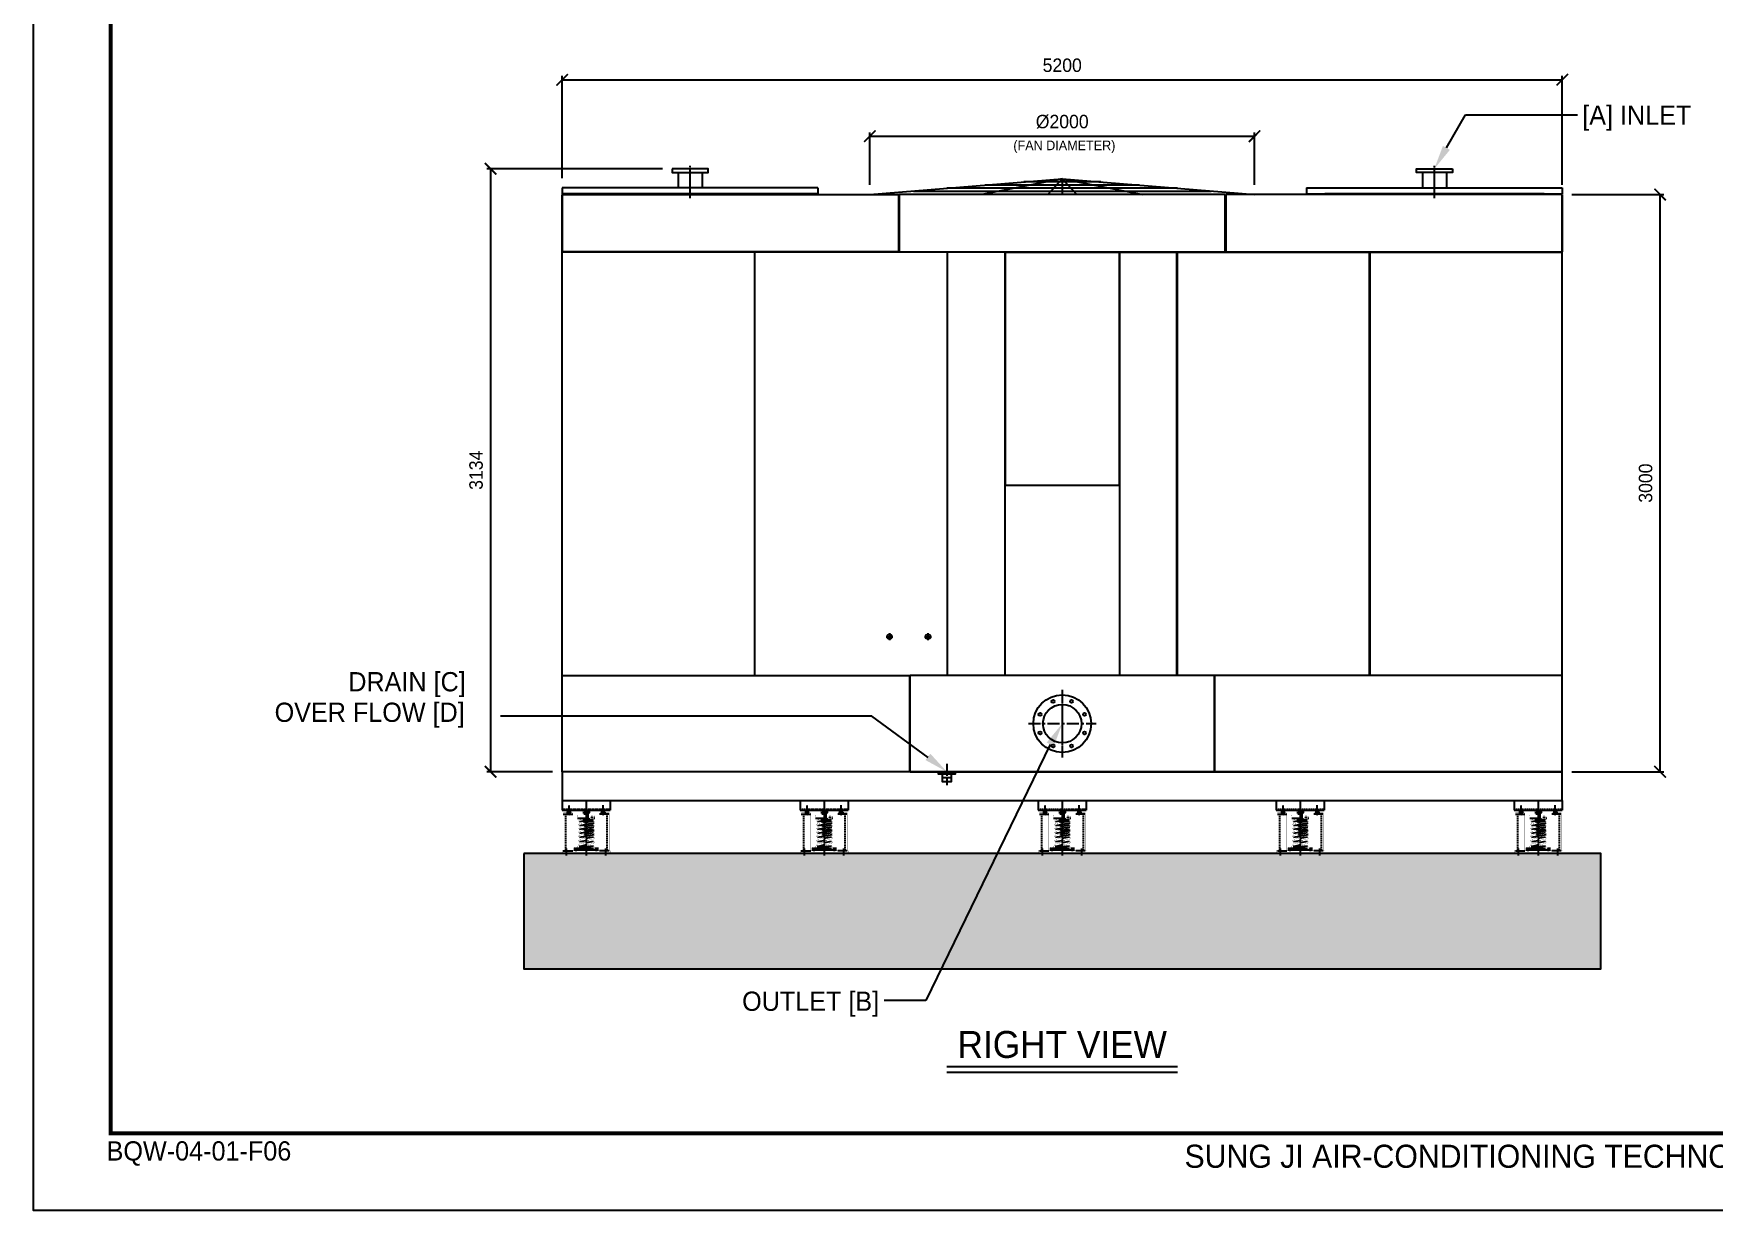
# Model space of a CAD drawing. Header units: millimetres. Extents: x 0 to 16815, y 0 to 11890.
# Drawn here: x 0 to 8734, y 0 to 6116 of the extents above; entities that cross this region are included whole.
import ezdxf
from ezdxf.enums import TextEntityAlignment as Align

# ---------------------------------------------------------------- set-up
doc = ezdxf.new("R2010")
doc.units = ezdxf.units.MM
doc.linetypes.add('CENTER', pattern=[2, 1.25, -0.25, 0.25, -0.25])
doc.linetypes.add('HIDDEN', pattern=[9.525, 6.35, -3.175])
doc.layers.get('DEFPOINTS').update_dxf_attribs({"color": 143})
for name, color, linetype in [('CENTER', 1, 'CENTER'), ('냉각탑_dim', 1, 'Continuous'), ('냉각탑_form', 1, 'Continuous'), ('냉각탑_text', 3, 'Continuous')]:
    doc.layers.add(name, color=color, linetype=linetype)
doc.styles.add('HY울릉도L', font='')
doc.styles.add('돋움', font='')
doc.styles.get('HY울릉도L').set_extended_font_data('HY울릉도L')
doc.styles.get('돋움').set_extended_font_data('Dotum')
doc.dimstyles.new('성지DIM', dxfattribs={"dimtxt": 3.5, "dimasz": 3, "dimexe": 1, "dimexo": 2.5, "dimgap": 2, "dimtad": 1, "dimdec": 0, "dimzin": 3, "dimdsep": 46, "dimtxsty": 'HY울릉도L', "dimblk": 'ARCHTICK', "dimcen": -2, "dimclrd": 256, "dimclre": 256, "dimclrt": 7, "dimadec": 0, "dimazin": 0, "dimtfac": 1, "dimtdec": 0, "dimtofl": 0, "dimtmove": 0, "dimatfit": 3, "dimfxl": 0, "dimtolj": 1, "dimtzin": 0, "dimlwe": -1, "dimarcsym": 0})

# ---------------------------------------------------------------- blocks, each defined once
blk = doc.blocks.new('냉각탑form')
at = {"layer": 'DEFPOINTS'}
blk.add_lwpolyline([(0, 297.07), (420.1, 297.07), (420.1, 0), (0, 0)], close=True, dxfattribs=at)
at = {"layer": '냉각탑_form', "const_width": 0.5}
blk.add_lwpolyline([(10, 287.07), (10, 10), (410.1, 10), (410.1, 287.07)], close=True, dxfattribs=at)
at = {"layer": '냉각탑_form', "style": '돋움'}
for s, height, p in [('BQW-04-01-F06', 2.5006, (9.48, 6.47)), ('SUNG JI AIR-CONDITIONING TECHNOLOGY CO. LTD', 3.0007, (149.5, 5.53))]:
    blk.add_text(s, height=height, dxfattribs=at).set_placement(p)
blk = doc.blocks.new('A$C2E82435F')
for p, q in [((0.5, 284.5), (0.5, 234.3)), ((0.5, 284.5), (250.5, 284.5)), ((250.5, 284.5), (250.5, 234.3)), ((0.5, 234.3), (250.5, 234.3)), ((6.5, 214.8), (55.5, 214.8)), ((45, 220.8), (23.9, 220.8)), ((30.5, 220.8), (30.5, 234.3)), ((30.5, 220.8), (30.5, 234.3)), ((31.2, 234.3), (31.2, 220.8)), ((42.7, 234.3), (42.7, 220.8)), ((43.5, 220.8), (43.5, 234.3)), ((80.9, 193.1), (125.5, 193.1)), ((163.8, 187.1), (90.2, 173.8)), ((108.5, 188), (107.1, 193.1)), ((125.5, 221.1), (107.9, 221.1)), ((108.5, 188), (125.5, 188)), ((112, 234.3), (138.9, 234.3)), ((116.4, 231.2), (116.4, 221.1)), ((117.1, 220), (116.4, 221.1)), ((116.5, 170.3), (163.1, 179.2)), ((117.1, 220), (125.5, 220)), ((117.1, 220), (117.1, 210.1)), ((117.1, 178.7), (117.1, 170.4)), ((125.5, 221.1), (143.1, 221.1)), ((125.5, 221.1), (143.1, 221.1)), ((133.9, 220), (125.5, 220)), ((133.9, 220), (134.5, 221.1)), ((133.9, 220), (133.9, 210.1)), ((133.9, 210.1), (133.9, 187.5)), ((134.5, 210.1), (134.5, 188)), ((134.6, 231.2), (134.6, 221.1)), ((134.6, 221.1), (134.6, 231.2)), ((143.1, 221.1), (143.1, 231.2)), ((143.1, 221.1), (143.1, 231.2)), ((148.9, 196.3), (161.9, 198.7)), ((154.4, 203.3), (156.3, 203.3)), ((167.2, 193.1), (170.1, 193.1)), ((244.5, 214.8), (195.5, 214.8)), ((206, 220.8), (227.1, 220.8)), ((207.5, 220.8), (207.5, 239.3)), ((207.5, 220.8), (207.5, 234.3)), ((208.2, 239.3), (208.2, 214.8)), ((208.2, 234.3), (208.2, 220.8)), ((219.7, 239.3), (219.7, 214.8)), ((219.7, 234.3), (219.7, 220.8)), ((220.5, 220.8), (220.5, 239.3)), ((220.5, 220.8), (220.5, 234.3)), ((220.5, 220.8), (220.5, 234.3)), ((164.4, 167.4), (90.9, 154.1)), ((164.4, 147.1), (90.9, 133.8)), ((164.4, 126.7), (90.9, 113.4)), ((164.4, 106.4), (90.9, 93.1)), ((115.9, 116.2), (124.9, 116.2)), ((116.5, 150), (163.1, 158.8)), ((116.5, 129.6), (163.1, 138.4)), ((116.5, 118.1), (116.5, 115.5)), ((116.5, 109.2), (163.1, 118.1)), ((117.1, 158.9), (117.1, 150.1)), ((117.1, 139), (117.1, 129.7)), ((133.9, 116.2), (124.9, 116.2)), ((125.5, 89.7), (163.1, 96.1)), ((133.3, 121.1), (133.3, 115.5)), ((6.5, 23.5), (55.5, 23.5)), ((61.5, 35.6), (78.2, 35.6)), ((125.5, 29.1), (61.5, 29.1)), ((61.5, 29.1), (125.5, 29.1)), ((61.5, 29.1), (189.6, 29.1)), ((74.4, 29.1), (61.5, 29.1)), ((78.2, 37.4), (78.2, 35.6)), ((163.6, 35.6), (78.2, 35.6)), ((88.1, 48.6), (125.5, 48.6)), ((125.5, 76.1), (91.2, 70.2)), ((127.7, 54.3), (102, 48.5)), ((127.7, 54.3), (102.6, 48.6)), ((163.1, 48.5), (125.5, 42.9)), ((125.5, 44), (129.9, 43.7)), ((128.1, 67.4), (163.1, 73.4)), ((172.8, 37.4), (172.8, 35.6)), ((189.5, 35.6), (172.8, 35.6)), ((176.6, 29.1), (189.5, 29.1)), ((244.5, 23.5), (195.5, 23.5))]:
    blk.add_line(p, q)
at = {"linetype": 'HIDDEN'}
for p, q in [((0.5, 239.3), (250.5, 239.3)), ((17.5, 214.8), (17.5, 23.5)), ((233.5, 214.8), (233.5, 23.5)), ((78.2, 35.6), (61.5, 35.6)), ((172.8, 35.6), (189.5, 35.6))]:
    blk.add_line(p, q, dxfattribs=at)
at = {"color": 0}
for p, q in [((133.9, 209.1), (134.8, 210.1)), ((141.6, 188), (145.8, 192.3))]:
    blk.add_line(p, q, dxfattribs=at)
at = {"linetype": 'CENTER'}
for p, q in [((214, 219.8), (214, 261.5)), ((214, 224.9), (214, 249.8)), ((72.6, 21.2), (72.6, 38.9)), ((178.4, 21.2), (178.4, 38.9))]:
    blk.add_line(p, q, dxfattribs=at)
for points, const_width in [([(30.5, 220.8), (6.5, 220.8), (6.5, 23.5), (0.5, 23.5), (0.5, 9.5), (250.5, 9.5), (250.5, 23.5), (244.5, 23.5), (244.5, 220.8), (220.5, 220.8)], 1), ([(6.5, 220.8), (30.5, 220.8)], 1), ([(43.5, 220.8), (52.4, 220.8), (52.4, 214.8)], 1), ([(45, 220.8), (52.4, 220.8)], 1), ([(52.4, 220.8), (52.4, 214.8)], 1), ([(195.5, 214.8), (195.5, 23.5), (55.5, 23.5), (55.5, 214.8)], 1), ([(125.5, 210.1), (80.1, 210.1), (80.9, 193.1), (107.1, 193.1)], 0.68), ([(90.2, 185.3), (108.4, 188.6)], 0.898), ([(116.5, 178.5), (116.5, 170.3)], 0.562), ([(167.2, 201.6), (167.2, 193.1), (170, 193.1), (170.9, 210.1), (125.5, 210.1)], 0.68), ([(142.5, 188), (133.9, 188)], 0.898), ([(133.9, 188), (133.9, 173.6)], 0.73), ([(163.1, 179.2), (134.6, 180.9)], 0.898), ([(142.5, 188), (154.4, 203.3), (165.5, 203.3)], 0.68), ([(161.9, 198.7), (151.4, 199.4)], 0.898), ([(206, 220.8), (198.5, 220.8)], 1), ([(198.5, 220.8), (198.5, 214.8)], 1), ([(207.5, 220.8), (198.5, 220.8), (198.5, 214.8)], 1), ([(244.5, 220.8), (220.5, 220.8)], 1), ([(90.2, 173.8), (115.9, 172.7)], 0.898), ([(90.9, 165.6), (116.5, 170.3)], 0.898), ([(90.9, 154.1), (116.5, 153)], 0.898), ([(90.9, 145.3), (116.5, 150)], 0.898), ([(90.9, 133.8), (116.5, 132.7)], 0.898), ([(90.9, 124.9), (116.5, 129.6)], 0.898), ([(90.9, 113.4), (128.6, 111.8)], 0.898), ([(90.9, 104.6), (128.6, 111.4)], 0.898), ([(90.9, 93.1), (126.1, 89.8)], 0.898), ([(90.9, 83.4), (125.5, 89.7)], 0.898), ([(115.9, 116.2), (116.5, 115.5)], 0.73), ([(115.9, 117.9), (115.9, 116.2)], 0.562), ([(116.5, 158.8), (116.5, 150)], 0.562), ([(116.5, 138.9), (116.5, 129.6)], 0.562), ([(116.5, 115.5), (124.9, 115.5)], 0.562), ([(133.3, 115.5), (124.9, 115.5)], 0.562), ([(163.1, 96.1), (125.5, 99.6)], 0.898), ([(133.9, 116.2), (133.3, 115.5)], 0.562), ([(163.1, 158.8), (133.9, 160.6)], 0.898), ([(163.1, 138.4), (133.9, 140.2)], 0.898), ([(163.1, 118.1), (133.9, 119.9)], 0.898), ([(133.9, 161.9), (133.9, 153.3)], 0.73), ([(133.9, 141.6), (133.9, 132.9)], 0.73), ([(133.9, 121.2), (133.9, 116.2)], 0.73), ([(88.1, 48.6), (78.2, 48.6), (78.2, 37.4), (61.5, 37.4), (61.5, 29.1)], 0.898), ([(61.5, 29.1), (61.5, 23.5)], 0.898), ([(90.9, 69.8), (128.1, 67.4)], 0.898), ([(128.1, 67.4), (90.9, 59.4)], 0.898), ([(125.5, 76.1), (163.1, 73.4)], 0.898), ([(163.1, 48.5), (127.7, 54.3)], 0.898), ([(163.1, 49.5), (127.7, 54.3)], 0.898), ([(163, 48.6), (172.8, 48.6), (172.8, 37.4), (189.5, 37.4), (189.5, 29.1)], 0.898), ([(189.5, 29.1), (189.5, 23.5)], 0.898)]:
    blk.add_lwpolyline(points, dxfattribs=dict(const_width=const_width))
for points, const_width in [([(90.2, 185.3, 0.725116), (90.2, 173.8, 0.725116)], 0.898), ([(133.3, 181.6), (161.9, 186.4, 0.664207), (161.9, 198.7, 0.63815)], 0.898), ([(133.3, 181.6), (161.9, 186.4, 0.562661), (163.6, 197.7, 0.562661)], 0.898), ([(134.6, 162), (163.1, 166.8, 0.664207), (163.1, 179.2, 0.63815)], 0.898), ([(167.2, 201.6, 0.414214), (165.5, 203.3, 0.414214)], 0.68), ([(90.9, 165.6, 0.725116), (90.9, 154.1, 0.725116)], 0.898), ([(90.9, 145.3, 0.725116), (90.9, 133.8, 0.725116)], 0.898), ([(90.9, 124.9, 0.725116), (90.9, 113.4, 0.725116)], 0.898), ([(90.9, 104.6, 0.725116), (90.9, 93.1, 0.725116)], 0.898), ([(125.5, 76.1), (163.1, 84.6, 0.712533), (163.1, 96.1, 0.643566)], 0.898), ([(125.5, 99.5), (163.1, 105.7, 0.664207), (163.1, 118.1, 0.63815)], 0.898), ([(133.3, 121.1), (163.1, 126.1, 0.664207), (163.1, 138.4)], 0.898), ([(134.6, 141.7), (163.1, 146.4, 0.664207), (163.1, 158.8, 0.63815)], 0.898), ([(90.9, 83.4, 0.611938), (90.9, 69.8, 0.611938)], 0.898), ([(90.9, 59.4, 0.495188), (88.4, 48.2, 0.495188)], 0.898), ([(163.1, 73.4, -0.712533), (163.1, 61.8), (127.7, 54.3)], 0.898), ([(163.6, 35.6, 0.602155), (163.1, 48.5, 0.60596)], 0.898)]:
    blk.add_lwpolyline(points, format="xyb", dxfattribs=dict(const_width=const_width))
for points in [[(112, 234.3, 0.898, 0.898, 0.322657), (107.9, 231.2, 0.898, 0.898, 0), (107.9, 221.1, 0.898, 0.898, 0), (116.4, 221.1, 0.562, 0.562, 0), (116.4, 210.1, 0.562, 0.562, 0)], [(134.5, 210.1, 0.562, 0.562, 0), (134.5, 221.1, 0.898, 0.898, 0), (143.1, 221.1, 0.898, 0.898, 0), (143.1, 231.2, 0.898, 0.898, 0.322657), (138.9, 234.3, 0.898, 0.898, -0.322657)]]:
    blk.add_lwpolyline(points, format="xyseb")
for centre, radius, start, end in [((112.1, 229.8), 4.44, 17.21844, 162.78156), ((125.6, 219.1), 15.2, 90.48284, 127.3884), ((125.4, 219.1), 15.2, 52.6116, 89.51716), ((138.8, 229.8), 4.44, 17.21844, 162.78156)]:
    blk.add_arc(centre, radius, start, end)
at = {"layer": 'CENTER'}
for p, q in [((125.5, 282.3), (125.5, 0.1)), ((37, 206.6), (37, 261.5)), ((214, 206.6), (214, 261.5)), ((23, 0), (23, 35.2)), ((228, 0), (228, 35.2))]:
    blk.add_line(p, q, dxfattribs=at)
blk = doc.blocks.new('_ArchTick')
at = {"color": 0, "linetype": 'ByBlock', "const_width": 0.15}
blk.add_lwpolyline([(-0.5, -0.5), (0.5, 0.5)], dxfattribs=at)
blk = doc.blocks.new('*D129')
at = {"layer": 'DEFPOINTS', "color": 0, "transparency": 16777216}
for p in [(3319.3, 5413.5), (2375.8, 2279.5), (2748.1, 2279.5)]:
    blk.add_point(p, dxfattribs=at)
at = {"layer": '냉각탑_dim', "transparency": 16777216}
for p, q in [((3269.3, 5413.5), (2355.8, 5413.5)), ((2698.1, 2279.5), (2355.8, 2279.5))]:
    blk.add_line(p, q, dxfattribs=at)
at = {"layer": '냉각탑_dim', "lineweight": -2, "transparency": 16777216}
blk.add_line((2375.8, 5413.5), (2375.8, 2279.5), dxfattribs=at)
at = {"layer": '냉각탑_dim', "lineweight": -2, "transparency": 16777216, "xscale": 60, "yscale": 60, "zscale": 60}
for p, rotation in [((2375.8, 5413.5), 90), ((2375.8, 2279.5), 270)]:
    blk.add_blockref('_ArchTick', p, dxfattribs=dict(at, rotation=rotation))
at = {"layer": '냉각탑_dim', "color": 7, "transparency": 16777216, "insert": (2300.8, 3846.5), "char_height": 70, "attachment_point": 5, "rotation": 90, "style": 'HY울릉도L'}
blk.add_mtext('\\A1;3134', dxfattribs=at)
blk = doc.blocks.new('*D130')
at = {"layer": 'DEFPOINTS', "color": 0, "transparency": 16777216}
for p in [(7948.1, 5875.8), (2748.1, 5313.5), (7948.1, 5279.5)]:
    blk.add_point(p, dxfattribs=at)
at = {"layer": '냉각탑_dim', "transparency": 16777216}
for p, q in [((2748.1, 5363.5), (2748.1, 5895.8)), ((7948.1, 5329.5), (7948.1, 5895.8))]:
    blk.add_line(p, q, dxfattribs=at)
at = {"layer": '냉각탑_dim', "lineweight": -2, "transparency": 16777216}
blk.add_line((2748.1, 5875.8), (7948.1, 5875.8), dxfattribs=at)
at = {"layer": '냉각탑_dim', "lineweight": -2, "transparency": 16777216, "xscale": 60, "yscale": 60, "zscale": 60, "rotation": 180}
blk.add_blockref('_ArchTick', (2748.1, 5875.8), dxfattribs=at)
at = {"layer": '냉각탑_dim', "lineweight": -2, "transparency": 16777216, "xscale": 60, "yscale": 60, "zscale": 60}
blk.add_blockref('_ArchTick', (7948.1, 5875.8), dxfattribs=at)
at = {"layer": '냉각탑_dim', "color": 7, "transparency": 16777216, "insert": (5348.1, 5950.8), "char_height": 70, "attachment_point": 5, "style": 'HY울릉도L'}
blk.add_mtext('\\A1;5200', dxfattribs=at)
blk = doc.blocks.new('*D131')
at = {"layer": 'DEFPOINTS', "color": 0, "transparency": 16777216}
for p in [(6348, 5582.3), (4348, 5279.5), (6348, 5279.5)]:
    blk.add_point(p, dxfattribs=at)
at = {"layer": '냉각탑_dim', "transparency": 16777216}
for p, q in [((4348, 5329.5), (4348, 5602.3)), ((6348, 5329.5), (6348, 5602.3))]:
    blk.add_line(p, q, dxfattribs=at)
at = {"layer": '냉각탑_dim', "lineweight": -2, "transparency": 16777216}
blk.add_line((4348, 5582.3), (6348, 5582.3), dxfattribs=at)
at = {"layer": '냉각탑_dim', "lineweight": -2, "transparency": 16777216, "xscale": 60, "yscale": 60, "zscale": 60, "rotation": 180}
blk.add_blockref('_ArchTick', (4348, 5582.3), dxfattribs=at)
at = {"layer": '냉각탑_dim', "lineweight": -2, "transparency": 16777216, "xscale": 60, "yscale": 60, "zscale": 60}
blk.add_blockref('_ArchTick', (6348, 5582.3), dxfattribs=at)
at = {"layer": '냉각탑_dim', "color": 7, "transparency": 16777216, "insert": (5348, 5657.3), "char_height": 70, "attachment_point": 5, "style": 'HY울릉도L'}
blk.add_mtext('\\A1;%%C2000', dxfattribs=at)
blk = doc.blocks.new('*D132')
at = {"layer": 'DEFPOINTS', "color": 0, "transparency": 16777216}
for p in [(7948.1, 5279.5), (8456.3, 5279.5), (7948.1, 2279.5)]:
    blk.add_point(p, dxfattribs=at)
at = {"layer": '냉각탑_dim', "transparency": 16777216}
for p, q in [((7998.1, 5279.5), (8476.3, 5279.5)), ((7998.1, 2279.5), (8476.3, 2279.5))]:
    blk.add_line(p, q, dxfattribs=at)
at = {"layer": '냉각탑_dim', "lineweight": -2, "transparency": 16777216}
blk.add_line((8456.3, 2279.5), (8456.3, 5279.5), dxfattribs=at)
at = {"layer": '냉각탑_dim', "lineweight": -2, "transparency": 16777216, "xscale": 60, "yscale": 60, "zscale": 60}
for p, rotation in [((8456.3, 5279.5), 90), ((8456.3, 2279.5), 270)]:
    blk.add_blockref('_ArchTick', p, dxfattribs=dict(at, rotation=rotation))
at = {"layer": '냉각탑_dim', "color": 7, "transparency": 16777216, "insert": (8381.3, 3779.5), "char_height": 70, "attachment_point": 5, "rotation": 90, "style": 'HY울릉도L'}
blk.add_mtext('\\A1;3000', dxfattribs=at)

msp = doc.modelspace()

# ---------------------------------------------------------------- hatches: boundary and pattern name
h = msp.add_hatch()
h.set_pattern_fill('AR-CONC', color=8, scale=1.28, angle=90)
h.set_pattern_definition([(140, (-18047.31, 3161.91), (20.402, 233.1964), [24.384, -268.224]), (85, (-18047.3, 3161.91), (-244.5528, -45.1116), [19.5072, -214.58]), (190.4514, (-18045.6, 3181.35), (-224.1507, 188.0848), [20.7232, -227.9555]), (136.1842, (-18112.33, 3161.9), (53.8142, 346.9812), [36.576, -402.336]), (186.6356, (-18107.85, 3190.83), (-316.7054, 303.8773), [31.085, -341.9336]), (81.1842, (-18112.33, 3161.9), (-316.7054, 303.8773), [29.2608, -321.8685]), (111, (-18096.08, 3194.43), (130.8995, 194.0664), [24.384, -268.224]), (56, (-18096.08, 3194.43), (-235.7606, 79.1066), [19.5072, -214.5792]), (161.4514, (-18085.17, 3210.6), (-104.8611, 273.173), [20.7232, -227.9551]), (127.5, (-18047.31, 3161.91), (-108.23045, 3.9534), [0, -211.97824, 0, -217.8304, 0, -215.392]), (97.5, (-18047.31, 3161.91), (-128.23114, 85.52917), [0, -124.19584, 0, -207.10144, 0, -82.0928]), (57.5, (-18047.31, 3089.41), (7.3328, 173.55596), [0, -81.28, 0, -253.5936, 0, -336.4992]), (47.5, (-18047.31, 3056.9), (-32.5459, 189.60535), [0, -105.664, 0, -168.4122, 0, -238.9632])])
h.paths.add_polyline_path([(2548.1, 1854.5), (2548.1, 1254.5), (8148.1, 1254.5), (8148.1, 1854.5)])

# ---------------------------------------------------------------- linework, layer by layer
at = {"color": 3}
for p, q in [((3350.6, 5393.5), (3350.6, 5313.5)), ((3475.6, 5393.5), (3475.6, 5313.5)), ((4348, 5279.5), (5348, 5361.1)), ((5348, 5361.1), (4931.1, 5279.5)), ((5748, 5328.5), (4948, 5328.5)), ((5548, 5344.8), (5148, 5344.8)), ((5348, 5361.1), (5272.7, 5279.5)), ((5348, 5361.1), (6348, 5279.5)), ((5348, 5361.1), (5423.3, 5279.5)), ((5348, 5361.1), (5764.9, 5279.5)), ((5348, 5361.1), (5348, 5279.5)), ((7220.5, 5393.5), (7220.5, 5313.5)), ((7345.5, 5393.5), (7345.5, 5313.5)), ((4078.1, 5313.5), (2748.1, 5313.5)), ((2748.1, 5313.5), (2748.1, 5283.5)), ((4078.1, 5283.5), (2748.1, 5283.5)), ((2748.1, 5279.5), (2798.1, 5279.5)), ((2748.1, 4981.5), (2748.1, 5279.5)), ((2748.1, 5279.5), (2798.1, 5279.5)), ((2748.1, 4981.5), (2748.1, 5279.5)), ((2748.1, 5279.5), (2748.1, 4981.5)), ((2748.1, 5279.5), (4498, 5279.5)), ((2843.1, 5283.5), (3983.1, 5283.5)), ((3909.1, 5283.5), (3861.1, 5283.5)), ((4074.1, 5283.5), (3909.1, 5283.5)), ((4074.1, 5281.5), (3911.1, 5281.5)), ((4074.1, 5281.5), (4074.1, 5283.5)), ((4078.1, 5313.5), (4078.1, 5283.5)), ((4498, 4981.5), (4498, 5279.5)), ((4498, 5279.5), (4498, 4981.5)), ((6196, 5279.5), (4500, 5279.5)), ((4500, 4981.5), (4500, 5279.5)), ((4500, 5279.5), (4500, 4981.5)), ((6121.9, 5295.8), (4574.1, 5295.8)), ((5948, 5312.1), (4748, 5312.1)), ((6196, 4981.5), (6196, 5279.5)), ((6196, 4981.5), (6196, 5279.5)), ((6196, 5279.5), (6196, 4981.5)), ((7948.1, 5279.5), (6198.1, 5279.5)), ((6198.1, 4981.5), (6198.1, 5279.5)), ((6198.1, 5279.5), (6198.1, 4981.5)), ((6618, 5313.5), (7948, 5313.5)), ((6618, 5313.5), (6618, 5283.5)), ((6618, 5283.5), (7948, 5283.5)), ((6622, 5283.5), (6787, 5283.5)), ((6622, 5281.5), (6622, 5283.5)), ((6622, 5281.5), (6785, 5281.5)), ((7853, 5283.5), (6713, 5283.5)), ((6787, 5283.5), (6835, 5283.5)), ((7948, 5313.5), (7948, 5283.5)), ((7948.1, 4981.5), (7948.1, 5279.5)), ((7948.1, 4981.5), (7948.1, 5279.5)), ((7948.1, 5279.5), (7948.1, 4981.5)), ((4498, 4981.5), (2748.1, 4981.5)), ((2748.1, 2781.5), (2748.1, 4979.5)), ((3748.1, 4979.5), (2748.1, 4979.5)), ((3748.1, 4979.5), (3748.1, 2781.5)), ((3750.1, 2781.5), (3750.1, 4979.5)), ((4750.1, 4979.5), (3750.1, 4979.5)), ((4750.1, 4979.5), (3750.1, 4979.5)), ((4500, 4981.5), (6196, 4981.5)), ((4750.1, 4979.5), (4750.1, 2781.5)), ((4752.1, 2781.5), (4752.1, 4979.5)), ((5050.1, 4979.5), (4752.1, 4979.5)), ((5050.1, 4979.5), (4752.1, 4979.5)), ((5050.1, 4979.5), (5050.1, 2781.5)), ((5050.1, 4979.5), (5050.1, 2781.5)), ((5052.1, 4979.5), (5052.1, 3769.5)), ((5052.1, 4979.5), (5644.1, 4979.5)), ((5644.1, 4979.5), (5644.1, 3769.5)), ((5646.1, 4979.5), (5646.1, 2781.5)), ((5646.1, 4979.5), (5944.1, 4979.5)), ((5646.1, 4979.5), (5646.1, 2781.5)), ((5646.1, 4979.5), (5944.1, 4979.5)), ((5944.1, 2781.5), (5944.1, 4979.5)), ((5946.1, 4979.5), (5946.1, 2781.5)), ((5946.1, 4979.5), (6946.1, 4979.5)), ((5946.1, 4979.5), (6946.1, 4979.5)), ((6198.1, 4981.5), (7948.1, 4981.5)), ((6946.1, 2781.5), (6946.1, 4979.5)), ((6946.1, 2781.5), (6946.1, 4979.5)), ((6948, 4979.5), (6948, 2781.5)), ((6948, 4979.5), (7948, 4979.5)), ((7948, 2781.5), (7948, 4979.5)), ((5052.1, 3769.5), (5644.1, 3769.5)), ((2748.1, 2279.5), (2748.1, 2779.5)), ((2748.1, 2779.5), (4555, 2779.5)), ((4555, 2279.5), (4555, 2779.5)), ((6139, 2779.5), (4557, 2779.5)), ((4557, 2279.5), (4557, 2779.5)), ((6139, 2279.5), (6139, 2779.5)), ((7948.1, 2779.5), (6141.1, 2779.5)), ((6141.1, 2279.5), (6141.1, 2779.5)), ((7948.1, 2279.5), (7948.1, 2779.5)), ((4555, 2279.5), (2748.1, 2279.5)), ((4557, 2279.5), (6139, 2279.5)), ((4774.4, 2279.5), (4684.4, 2279.5)), ((6141.1, 2279.5), (7948.1, 2279.5)), ((4723, 2249.5), (4773, 2249.5))]:
    msp.add_line(p, q, dxfattribs=at)
for p, q in [((7948.1, 5279.5), (7898.1, 5279.5)), ((7948.1, 5279.5), (7898.1, 5279.5)), ((4555, 2279.5), (2748.1, 2279.5)), ((6141.1, 2279.5), (7948.1, 2279.5))]:
    msp.add_line(p, q)
at = {"color": 1}
for p, q in [((4748.1, 747.5), (5948.1, 747.5)), ((4748.1, 717.5), (5948.1, 717.5))]:
    msp.add_line(p, q, dxfattribs=at)
at = {"color": 3}
for points in [[(3319.3, 5413.5), (3319.3, 5393.5), (3506.8, 5393.5), (3506.8, 5413.5)], [(7376.7, 5413.5), (7376.7, 5393.5), (7189.2, 5393.5), (7189.2, 5413.5)], [(4703, 2279.5), (4703, 2269.5), (4793, 2269.5), (4793, 2279.5)], [(4723, 2269.5), (4723, 2229.5), (4773, 2229.5), (4773, 2269.5)]]:
    msp.add_lwpolyline(points, close=True, dxfattribs=at)
at = {"color": 4}
msp.add_lwpolyline([(2748.1, 2129.5), (7948.1, 2129.5), (7948.1, 2279.5), (2748.1, 2279.5)], close=True, dxfattribs=at)
at = {"color": 8}
msp.add_lwpolyline([(2548.1, 1854.5), (2548.1, 1254.5), (8148.1, 1254.5), (8148.1, 1854.5)], close=True, dxfattribs=at)
at = {"color": 3}
for centre, radius in [((4450.1, 2981.5), 12.5), ((4650.1, 2981.5), 12.5), ((5348.1, 2529.5), 150), ((5348.1, 2529.5), 100), ((5300.2, 2645), 8), ((5395.9, 2645), 8), ((5232.6, 2577.3), 8), ((5463.6, 2577.3), 8), ((5232.6, 2481.6), 8), ((5463.6, 2481.6), 8), ((5300.2, 2414), 8), ((5395.9, 2414), 8)]:
    msp.add_circle(centre, radius, dxfattribs=at)
at = {"layer": 'CENTER'}
for p, q in [((3413.1, 5260.9), (3413.1, 5428.5)), ((7283, 5260.9), (7283, 5428.5)), ((5348.1, 2642.6), (5348.1, 2376.3))]:
    msp.add_line(p, q, dxfattribs=at)
at = {"layer": 'CENTER', "linetype": 'CENTER', "ltscale": 50}
for p, q in [((4432.6, 2981.5), (4467.6, 2981.5)), ((4450.1, 2999), (4450.1, 2964)), ((4632.6, 2981.5), (4667.6, 2981.5)), ((4650.1, 2999), (4650.1, 2964)), ((5348.1, 2705.5), (5348.1, 2353.5)), ((5172.1, 2529.5), (5524.1, 2529.5)), ((4748, 2321.1), (4748, 2209.5))]:
    msp.add_line(p, q, dxfattribs=at)
at = {"layer": '냉각탑_dim', "linetype": 'ByBlock', "lineweight": -2}
for p, q in [((7345.5, 5521.7), (7444.6, 5693.4)), ((7444.6, 5693.4), (8027.1, 5693.4)), ((4357.6, 2568), (2426.8, 2568)), ((5285.6, 2421.2), (4639.6, 1090.9)), ((4639.6, 1090.9), (4421.7, 1091.2))]:
    msp.add_line(p, q, dxfattribs=at)
msp.add_lwpolyline([(4651.7, 2354), (4357.6, 2568)], dxfattribs=at)
at = {"layer": '냉각탑_dim'}
for points in [[(7363.5, 5511.3), (7283, 5413.5), (7327.4, 5532.1)], [(5267.5, 2431.6), (5348.1, 2529.5), (5303.6, 2410.8)], [(4636.9, 2340.4), (4748, 2279.5), (4662.7, 2373.2)]]:
    msp.add_solid(points, dxfattribs=at)

# ---------------------------------------------------------------- block references
for p in [(2747.6, 1845), (3985.1, 1845), (5222.6, 1845), (6460.1, 1845), (7697.6, 1845)]:
    msp.add_blockref('A$C2E82435F', p)
at = {"layer": '냉각탑_form', "xscale": 40.02539682539683, "yscale": 40.02539682539683, "zscale": 40.02539682539683}
msp.add_blockref('냉각탑form', (0, 0), dxfattribs=at)

# ---------------------------------------------------------------- texts
at = {"layer": '냉각탑_text', "style": '돋움'}
for s, p in [('[A] INLET', (8051.8, 5691.6)), ('DRAIN [C]', (1636.2, 2747.4)), ('OVER FLOW [D]', (1253.1, 2588.7))]:
    msp.add_text(s, height=100, dxfattribs=at).set_placement(p, align=Align.MIDDLE_LEFT)
for s, height, p in [('(FAN DIAMETER)', 50, (5359.2, 5534.7)), ('RIGHT VIEW', 140, (5348.1, 862.3))]:
    msp.add_text(s, height=height, dxfattribs=at).set_placement(p, align=Align.MIDDLE_CENTER)
msp.add_text('OUTLET [B]', height=100, dxfattribs=at).set_placement((4396.2, 1087.1), align=Align.MIDDLE_RIGHT)

# ---------------------------------------------------------------- dimensions: what is measured, and where the dimension line sits
at = {"layer": '냉각탑_dim'}
dim = msp.add_linear_dim(base=(7948.1, 5875.8), p1=(2748.1, 5313.5), p2=(7948.1, 5279.5), dimstyle='성지DIM', override={"dimscale": 20, "dimtmove": 2}, dxfattribs=at)
dim.commit()
dim.dimension.update_dxf_attribs({"geometry": '*D130', "text_midpoint": (5348.1, 5950.8)})
dim = msp.add_linear_dim(base=(6348, 5582.3), p1=(4348, 5279.5), p2=(6348, 5279.5), text='%%C<>', dimstyle='성지DIM', override={"dimscale": 20, "dimtmove": 2}, dxfattribs=at)
dim.commit()
dim.dimension.update_dxf_attribs({"geometry": '*D131', "text_midpoint": (5348, 5657.3)})
for base, p1, p2, picture, middle in [((2375.8, 2279.5), (3319.3, 5413.5), (2748.1, 2279.5), '*D129', (2300.8, 3846.5)), ((8456.3, 5279.5), (7948.1, 2279.5), (7948.1, 5279.5), '*D132', (8381.3, 3779.5))]:
    dim = msp.add_linear_dim(base=base, p1=p1, p2=p2, angle=90, dimstyle='성지DIM', override={"dimscale": 20, "dimtmove": 2}, dxfattribs=at)
    dim.commit()
    dim.dimension.update_dxf_attribs({"geometry": picture, "text_midpoint": middle})

doc.saveas('drawing.dxf')
